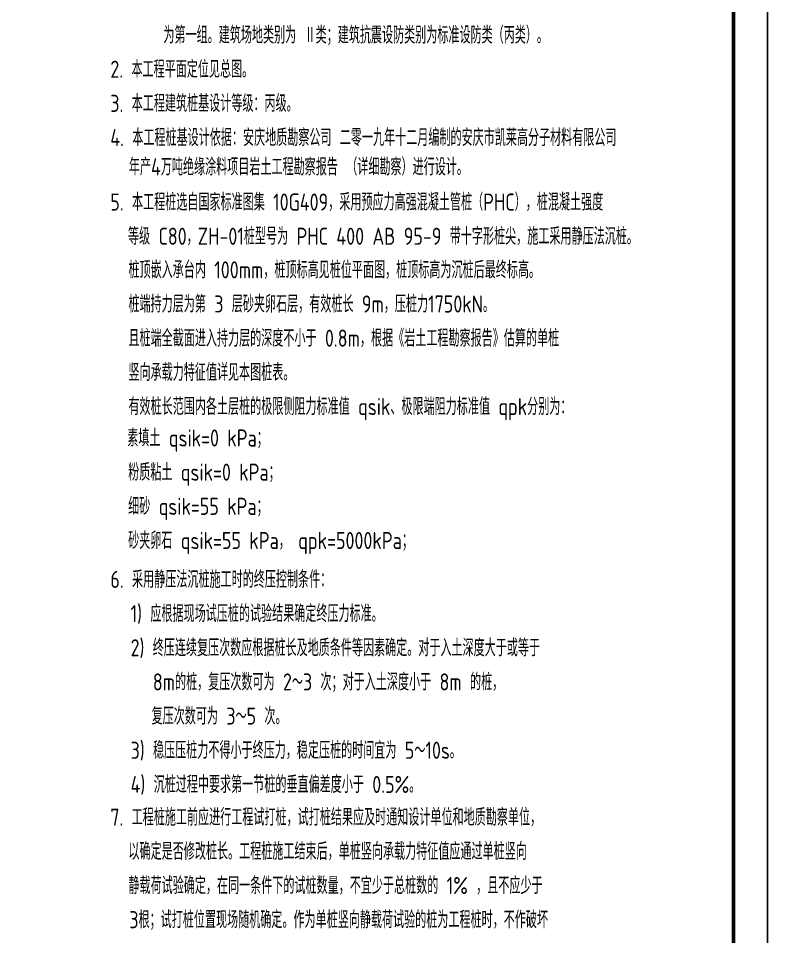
# Model space of a CAD drawing. Header units: millimetres. Extents: x 865490 to 879904, y 39442 to 44891.
# Drawn here: x 867053.4 to 867272.8, y 39708 to 39976.7 of the extents above; entities that cross this region are included whole.
import ezdxf

# ---------------------------------------------------------------- set-up
doc = ezdxf.new("R2010")
doc.units = ezdxf.units.MM
doc.header["$LTSCALE"] = 1000
doc.header["$MEASUREMENT"] = 0
doc.layers.add('TEXT', color=4, linetype='Continuous')
doc.styles.add('GBHZ', font='gbenor.shx', dxfattribs={"width": 0.9, "bigfont": 'gbcbig.shx'})

msp = doc.modelspace()

# ---------------------------------------------------------------- linework, layer by layer
at = {"color": 0}
msp.add_line((867272.78, 40042.627), (867272.78, 39448.627), dxfattribs=at)
at = {"color": 0, "const_width": 1}
msp.add_lwpolyline([(867262.78, 39458.627), (866456.78, 39458.627), (866456.78, 40032.627), (867262.78, 40032.627)], close=True, dxfattribs=at)

# ---------------------------------------------------------------- texts
at = {"layer": 'TEXT', "style": 'GBHZ', "width": 0.9}
for s, p in [('为第一组。建筑场地类别为 Ⅱ类；建筑抗震设防类别为标准设防类（丙类）。', (867095.869, 39969.312)), ('3. 本工程建筑桩基设计等级：丙级。', (867080.317, 39949.312)), ('5. 本工程桩选自国家标准图集 10G409，采用预应力高强混凝土管桩（PHC），桩混凝土强度', (867080.311, 39920.433)), ('等级 C80，ZH-01桩型号为 PHC 400 AB 95-9 带十字形桩尖，施工采用静压法沉桩。', (867085.487, 39910.433)), ('桩顶嵌入承台内 100mm，桩顶标高见桩位平面图，桩顶标高为沉桩后最终标高。', (867085.628, 39900.604)), ('桩端持力层为第 3 层砂夹卵石层，有效桩长 9m，压桩力1750kN。', (867085.628, 39890.604)), ('且桩端全截面进入持力层的深度不小于 0.8m，根据《岩土工程勘察报告》估算的单桩', (867085.628, 39880.604)), ('竖向承载力特征值详见本图桩表。', (867085.628, 39870.604)), ('有效桩长范围内各土层桩的极限侧阻力标准值 qsik、极限端阻力标准值 qpk分别为：', (867085.628, 39860.604)), ('素填土 qsik=0 kPa； ', (867085.292, 39851.387)), ('粉质粘土 qsik=0 kPa； ', (867085.546, 39841.387)), ('细砂 qsik=55 kPa； ', (867085.546, 39831.387)), ('砂夹卵石 qsik=55 kPa， qpk=5000kPa；', (867085.546, 39821.387)), ('6. 采用静压法沉桩施工时的终压控制条件：', (867080.339, 39810.005)), ('1) 应根据现场试压桩的试验结果确定终压力标准。', (867086.255, 39800.005)), ('2) 终压连续复压次数应根据桩长及地质条件等因素确定。对于入土深度大于或等于 ', (867086.255, 39790.005)), ('8m的桩，复压次数可为 2～3 次；对于入土深度小于 8m 的桩，', (867092.762, 39780.005)), ('复压次数可为 3～5 次。', (867092.404, 39770.005)), ('3) 稳压压桩力不得小于终压力，稳定压桩的时间宜为 5～10s。', (867086.255, 39760.005)), ('4) 沉桩过程中要求第一节桩的垂直偏差度小于 0.5%%%。', (867086.255, 39750.005)), ('7. 工程桩施工前应进行工程试打桩，试打桩结果应及时通知设计单位和地质勘察单位，', (867080.32, 39740.428)), ('以确定是否修改桩长。工程桩施工结束后，单桩竖向承载力特征值应通过单桩竖向', (867085.633, 39730.428)), ('静载荷试验确定，在同一条件下的试桩数量，不宜少于总桩数的 1%%% ，且不应少于', (867085.633, 39720.428)), ('3根；试打桩位置现场随机确定。作为单桩竖向静载荷试验的桩为工程桩时，不作破坏', (867085.885, 39710.428))]:
    msp.add_text(s, height=5, dxfattribs=at).set_placement(p)
at = {"layer": 'TEXT', "color": 6, "style": 'GBHZ', "width": 0.9}
msp.add_text('2. 本工程平面定位见总图。', height=5, dxfattribs=at).set_placement((867080.328, 39959.312))
at = {"layer": 'TEXT', "color": 2, "style": 'GBHZ', "width": 0.9}
for s, p in [('4. 本工程桩基设计依据：安庆地质勘察公司 二零一九年十二月编制的安庆市凯莱高分子材料有限公司', (867080.311, 39939.312)), ('年产4万吨绝缘涂料项目岩土工程勘察报告 （详细勘察）进行设计。', (867085.748, 39930.739))]:
    msp.add_text(s, height=5, dxfattribs=at).set_placement(p)

doc.saveas('drawing.dxf')
